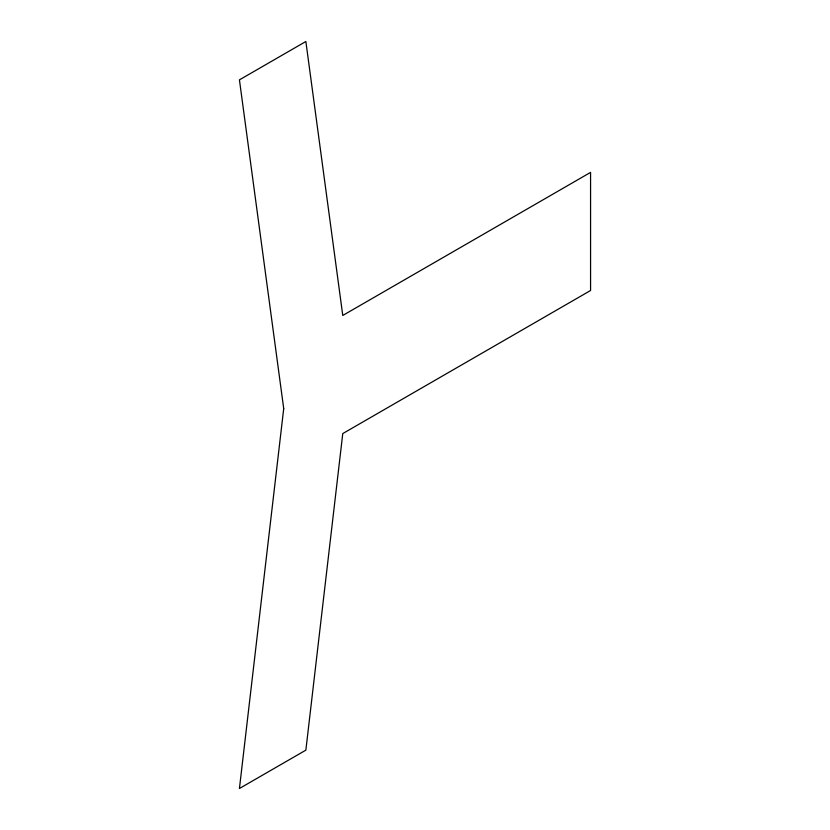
<?xml version="1.0" encoding="UTF-8"?>
<svg xmlns="http://www.w3.org/2000/svg" width="830" height="830" viewBox="0 0 830 830"><rect width="100%" height="100%" fill="white"/><g stroke="black" fill="none" stroke-linecap="round" stroke-linejoin="round"><path stroke-width="1.25" d="M283.715 408.609L239.434 788.5L305.865 750.144L342.769 433.571L590.566 290.5L590.566 172.391L342.769 315.462L305.865 41.5L239.434 79.856L283.715 408.609"/></g></svg>
